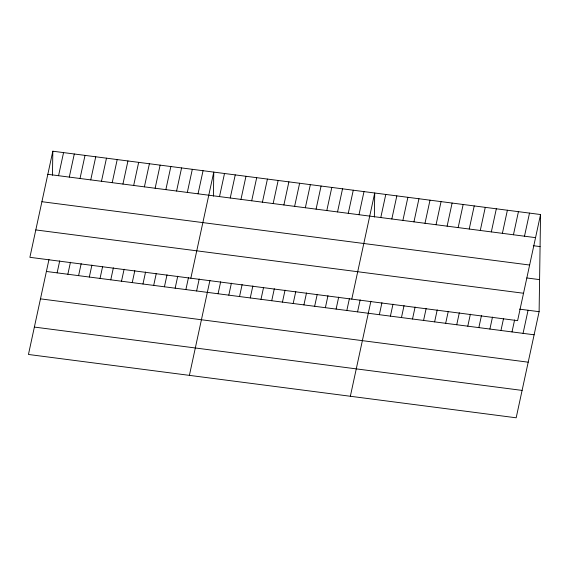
<?xml version="1.0" encoding="UTF-8"?>
<svg xmlns="http://www.w3.org/2000/svg" width="569" height="569" viewBox="0 0 569 569"><rect width="100%" height="100%" fill="white"/><g stroke="black" fill="none" stroke-linecap="round" stroke-linejoin="round"><path stroke-width="0.85" d="M52.469 175.245L52.825 151.205L540.55 214.534L539.113 311.684L516.175 417.795L28.45 354.466L48.984 259.478M213.418 196.149L213.773 172.101L190.835 278.213M374.366 217.045L374.722 192.998L351.784 299.116M52.825 151.205L29.887 257.316L517.605 320.646L540.55 214.534M58.564 175.707L63.557 152.599M69.29 177.094L74.29 153.986M57.128 272.857L59.717 260.872M80.023 178.488L85.016 155.38M67.853 274.251L70.449 262.266M90.748 179.882L95.748 156.774M78.586 275.645L81.175 263.66M101.481 181.276L106.474 158.168M89.319 277.039L91.908 265.054M112.207 182.67L117.207 159.562M100.044 278.426L102.633 266.448M122.94 184.064L127.94 160.956M110.777 279.82L113.366 267.843M133.672 185.458L138.665 162.35M121.503 281.214L124.099 269.229M144.398 186.852L149.398 163.744M132.236 282.608L134.825 270.624M155.131 188.247L160.124 165.131M142.968 284.002L145.557 272.018M165.856 189.633L170.856 166.525M153.694 285.396L156.283 273.412M176.589 191.028L181.589 167.919M164.427 286.79L167.016 274.806M187.322 192.422L192.315 169.313M175.152 288.184L177.748 276.2M198.048 193.816L203.048 170.707M185.885 289.571L188.474 277.594M196.618 290.965L199.207 278.988M219.506 196.604L224.506 173.495M189.399 375.369L209.933 280.382M230.239 197.998L235.239 174.889M218.076 293.753L220.665 281.769M240.972 199.392L245.964 176.283M228.802 295.147L231.398 283.163M251.697 200.786L256.697 177.67M239.535 296.541L242.124 284.557M262.43 202.173L267.423 179.064M250.268 297.936L252.856 285.951M273.156 203.567L278.156 180.458M260.993 299.33L263.582 287.345M283.888 204.961L288.888 181.852M271.726 300.724L274.315 288.739M294.621 206.355L299.614 183.246M282.452 302.111L285.048 290.133M305.347 207.749L310.347 184.641M293.184 303.505L295.773 291.527M316.079 209.143L321.072 186.035M303.917 304.899L306.506 292.921M326.805 210.537L331.805 187.429M314.643 306.293L317.232 294.308M337.538 211.931L342.538 188.823M325.376 307.687L327.964 295.702M348.271 213.318L353.264 190.21M336.101 309.081L338.697 297.096M358.996 214.712L363.996 191.604M346.834 310.475L349.423 298.49M357.567 311.869L360.156 299.884M380.782 217.543L385.782 194.434M350.348 396.266L370.881 301.278M391.835 218.98L396.835 195.871M379.345 314.693L381.941 302.715M402.895 220.416L407.888 197.308M390.405 316.129L392.994 304.145M413.948 221.853L418.948 198.737M401.458 317.566L404.047 305.581M425 223.283L430 200.174M412.511 319.003L415.107 307.018M436.06 224.719L441.053 201.611M423.571 320.439L426.16 308.455M447.113 226.156L452.106 203.048M434.624 321.869L437.212 309.892M458.166 227.593L463.166 204.484M445.676 323.306L448.272 311.328M469.226 229.03L474.219 205.921M456.736 324.743L459.325 312.758M480.279 230.459L485.272 207.351M467.789 326.179L470.378 314.195M491.332 231.896L496.332 208.787M478.842 327.616L481.438 315.631M502.391 233.333L507.384 210.224M489.902 329.053L492.491 317.068M513.444 234.769L518.437 211.661M500.955 330.482L503.544 318.505M524.497 236.206L529.497 213.098M512.008 331.919L514.596 319.942M523.067 333.356L528.06 310.247M47.832 174.313L535.557 237.643M533.274 245.708L540.073 246.59M41.907 201.703L529.632 265.033M526.83 277.964L539.59 279.621M35.804 229.926L523.53 293.255M519.554 309.145L539.113 311.684M46.395 271.463L534.12 334.792M40.477 298.853L528.196 362.183M34.375 327.075L522.093 390.405"/></g></svg>
